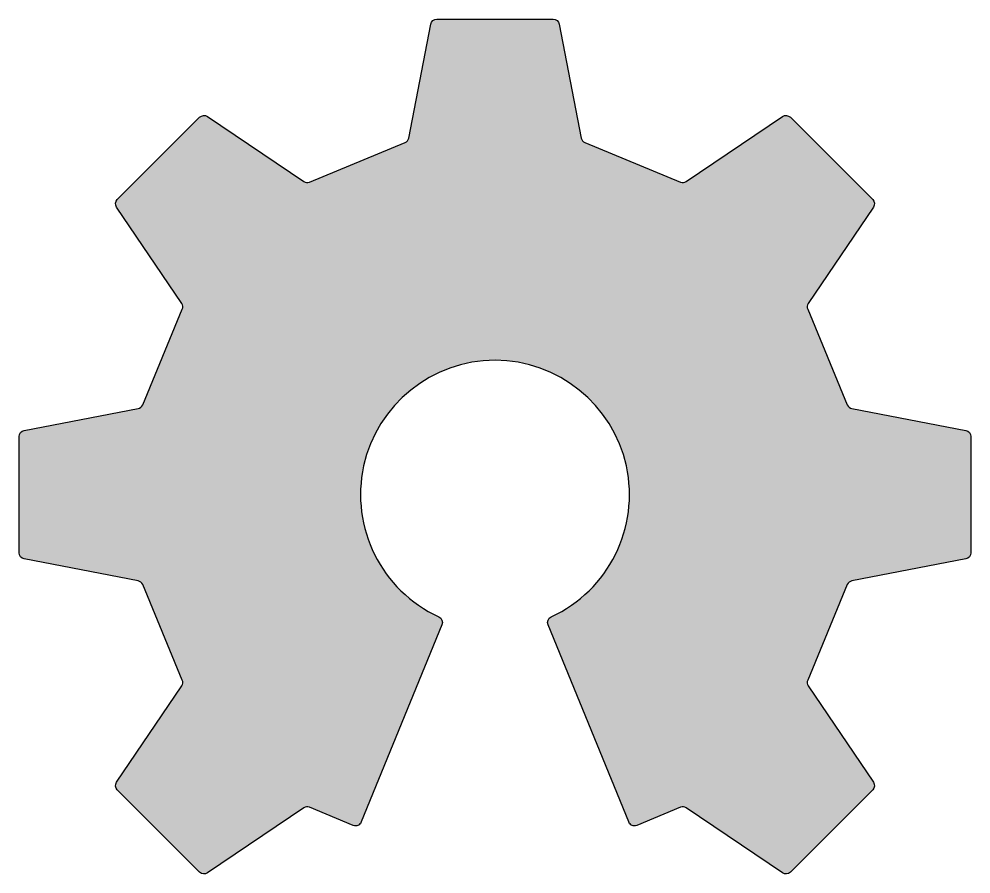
# Model space of a CAD drawing. Header units: inches. Extents: x 0 to 0.324, y 0 to 0.34.
# Drawn here: x 0.0361 to 0.2871, y 0.1149 to 0.3404 of the extents above; entities that cross this region are included whole.
import ezdxf

# ---------------------------------------------------------------- set-up
doc = ezdxf.new("R2010")
doc.units = ezdxf.units.IN
doc.header["$MEASUREMENT"] = 0
doc.layers.add('COLOR', color=134, linetype='Continuous', true_color=0x009999)
doc.layers.add('GEAR', color=7, linetype='Continuous', true_color=0xffffff)

msp = doc.modelspace()

# ---------------------------------------------------------------- hatches: boundary and pattern name
at = {"layer": 'COLOR'}
h = msp.add_hatch(color=256, dxfattribs=at)
edge = h.paths.add_edge_path(flags=0)
edge.add_arc((0.1615749726271294, 0.2149486911054655), 0.0354508854760128, 294.7150320400102, 605.2849679599899)
edge.add_arc((0.1460754346951259, 0.181273553780281), 0.00162, -22.210405302406002, 65.28496795998922, ccw=False)
edge.add_line((0.1475752338558936, 0.180661179321832), (0.1263219951936145, 0.1286087315596984))
edge.add_arc((0.1248221960328469, 0.1292211060181473), 0.00162, 247.5000000000004, 337.7895946975951, ccw=False)
edge.add_line((0.1242022488724155, 0.1277244211754791), (0.1126581714815161, 0.1325061345958742))
edge.add_arc((0.1120382243210845, 0.131009449753206), 0.00162, 67.49999999999974, 124.0803113827822)
edge.add_line((0.1111304501702341, 0.1323512195140248), (0.0857421861934547, 0.1151747929421336))
edge.add_arc((0.0848344120426042, 0.1165165627029523), 0.00162, 224.9999999999995, 304.0803113827821, ccw=False)
edge.add_line((0.083688899057082, 0.1153710497174301), (0.061997331239094, 0.1370626175354182))
edge.add_arc((0.0631428442246162, 0.1382081305209404), 0.00162, 145.9196886172185, 225.0000000000006, ccw=False)
edge.add_line((0.0618010744637974, 0.1391159046717909), (0.0789775010356885, 0.1645041686485703))
edge.add_arc((0.0776357312748698, 0.1654119427994207), 0.00162, 325.9196886172173, 382.4999999999997)
edge.add_line((0.079132416117538, 0.1660318899598521), (0.0686898800568251, 0.1912424021431954))
edge.add_arc((0.0671931952141568, 0.190622454982764), 0.00162, 22.50000000000027, 79.08031138278271)
edge.add_line((0.0675000764529706, 0.1922131227372823), (0.0374022951268987, 0.19801976865228))
edge.add_arc((0.0377091763657125, 0.1996104364067983), 0.00162, 179.9999999999998, 259.0803113827822, ccw=False)
edge.add_line((0.0360891763657125, 0.1996104364067983), (0.0360891763657125, 0.2302869458041327))
edge.add_arc((0.0377091763657125, 0.2302869458041327), 0.00162, 100.91968861721739, 179.9999999999999, ccw=False)
edge.add_line((0.0374022951268987, 0.2318776135586509), (0.0675000764529706, 0.2376842594736488))
edge.add_arc((0.0671931952141568, 0.239274927228167), 0.00162, 280.9196886172176, 337.4999999999999)
edge.add_line((0.0686898800568251, 0.2386549800677356), (0.079132416117538, 0.263865492251079))
edge.add_arc((0.0776357312748698, 0.2644854394115104), 0.00162, 337.4999999999997, 394.0803113827823)
edge.add_line((0.0789775010356886, 0.2653932135623608), (0.0618010744637974, 0.2907814775391403))
edge.add_arc((0.0631428442246162, 0.2916892516899908), 0.00162, 134.9999999999996, 214.0803113827822, ccw=False)
edge.add_line((0.061997331239094, 0.292834764675513), (0.0836888990570821, 0.314526332493501))
edge.add_arc((0.0848344120426042, 0.3133808195079787), 0.00162, 55.91968861721779, 134.9999999999993, ccw=False)
edge.add_line((0.0857421861934547, 0.3147225892687975), (0.1111304501702341, 0.2975461626969064))
edge.add_arc((0.1120382243210845, 0.2988879324577253), 0.00162, 235.9196886172177, 292.5000000000002)
edge.add_line((0.112658171481516, 0.297391247615057), (0.1378686836648593, 0.3078337836757699))
edge.add_arc((0.1372487365044279, 0.3093304685184381), 0.00162, 292.4999999999989, 349.0803113827813)
edge.add_line((0.1388394042589461, 0.3090235872796243), (0.1446460501739438, 0.3391213686056963))
edge.add_arc((0.1462367179284621, 0.3388144873668825), 0.00162, 90, 169.0803113827821, ccw=False)
edge.add_line((0.1462367179284621, 0.3404344873668825), (0.1769132273257966, 0.3404344873668825))
edge.add_arc((0.1769132273257966, 0.3388144873668825), 0.00162, 10.919688617217275, 89.9999999999996, ccw=False)
edge.add_line((0.1785038950803148, 0.3391213686056962), (0.1843105409953126, 0.3090235872796244))
edge.add_arc((0.1859012087498309, 0.3093304685184382), 0.00162, 190.9196886172171, 247.4999999999996)
edge.add_line((0.1852812615893994, 0.3078337836757699), (0.2104917737727427, 0.2973912476150569))
edge.add_arc((0.2111117209331742, 0.2988879324577253), 0.00162, 247.4999999999997, 304.0803113827823)
edge.add_line((0.2120194950840246, 0.2975461626969065), (0.237407759060804, 0.3147225892687977))
edge.add_arc((0.2383155332116546, 0.3133808195079787), 0.00162, 45.00000000000068, 124.0803113827823, ccw=False)
edge.add_line((0.2394610461971768, 0.314526332493501), (0.2611526140151648, 0.2928347646755129))
edge.add_arc((0.2600071010296426, 0.2916892516899908), 0.00162, -34.08031138278301, 44.999999999999886, ccw=False)
edge.add_line((0.2613488707904614, 0.2907814775391404), (0.2441724442185702, 0.2653932135623608))
edge.add_arc((0.245514213979389, 0.2644854394115104), 0.00162, 145.9196886172177, 202.5)
edge.add_line((0.2440175291367208, 0.263865492251079), (0.2544600651974337, 0.2386549800677357))
edge.add_arc((0.255956750040102, 0.239274927228167), 0.00162, 202.5, 259.0803113827824)
edge.add_line((0.2556498688012882, 0.2376842594736488), (0.2857476501273601, 0.2318776135586511))
edge.add_arc((0.2854407688885462, 0.2302869458041328), 0.00162, 0, 79.08031138278261, ccw=False)
edge.add_line((0.2870607688885463, 0.2302869458041328), (0.2870607688885463, 0.1996104364067983))
edge.add_arc((0.2854407688885462, 0.1996104364067983), 0.00162, 280.91968861721745, 360, ccw=False)
edge.add_line((0.28574765012736, 0.1980197686522801), (0.2556498688012881, 0.1922131227372822))
edge.add_arc((0.255956750040102, 0.190622454982764), 0.00162, 100.9196886172183, 157.5000000000007)
edge.add_line((0.2544600651974337, 0.1912424021431955), (0.2440175291367207, 0.1660318899598522))
edge.add_arc((0.245514213979389, 0.1654119427994207), 0.00162, 157.4999999999999, 214.0803113827822)
edge.add_line((0.2441724442185702, 0.1645041686485703), (0.2613488707904615, 0.1391159046717909))
edge.add_arc((0.2600071010296426, 0.1382081305209404), 0.00162, -44.999999999999375, 34.08031138278221, ccw=False)
edge.add_line((0.2611526140151648, 0.1370626175354182), (0.2394610461971768, 0.1153710497174302))
edge.add_arc((0.2383155332116546, 0.1165165627029524), 0.00162, 235.91968861721818, 315.0000000000003, ccw=False)
edge.add_line((0.2374077590608041, 0.1151747929421336), (0.2120194950840247, 0.1323512195140247))
edge.add_arc((0.2111117209331743, 0.131009449753206), 0.00162, 55.91968861721773, 112.5000000000002)
edge.add_line((0.2104917737727428, 0.1325061345958742), (0.1989476963818433, 0.1277244211754789))
edge.add_arc((0.1983277492214118, 0.1292211060181473), 0.00162, 202.2104053024051, 292.4999999999998, ccw=False)
edge.add_line((0.1968279500606442, 0.1286087315596983), (0.1755747113983652, 0.180661179321832))
edge.add_arc((0.1770745105591328, 0.181273553780281), 0.00162, 114.71503204001041, 202.2104053024057, ccw=False)

# ---------------------------------------------------------------- linework, layer by layer
at = {"layer": 'GEAR'}
msp.add_lwpolyline([(0.1763971797878975, 0.182745159374976, 4.564395604021269), (0.1467527654663614, 0.182745159374976, -0.401467224952953), (0.1475752338558936, 0.180661179321832), (0.1263219951936145, 0.1286087315596984, -0.4156947323144399), (0.1242022488724155, 0.1277244211754791), (0.1126581714815161, 0.1325061345958742, 0.2520191994259644), (0.1111304501702341, 0.1323512195140247), (0.0857421861934547, 0.1151747929421336, -0.3594323331783931), (0.083688899057082, 0.1153710497174301), (0.061997331239094, 0.1370626175354182, -0.3594323331783907), (0.0618010744637974, 0.1391159046717909), (0.0789775010356885, 0.1645041686485703, 0.2520191994259642), (0.079132416117538, 0.1660318899598521), (0.0686898800568251, 0.1912424021431954, 0.2520191994259642), (0.0675000764529706, 0.1922131227372822), (0.0374022951268987, 0.19801976865228, -0.3594323331783926), (0.0360891763657125, 0.1996104364067983), (0.0360891763657125, 0.2302869458041327, -0.3594323331783926), (0.0374022951268987, 0.2318776135586511), (0.0675000764529706, 0.2376842594736488, 0.2520191994259639), (0.0686898800568251, 0.2386549800677357), (0.079132416117538, 0.263865492251079, 0.2520191994259644), (0.0789775010356886, 0.2653932135623608), (0.0618010744637974, 0.2907814775391403, -0.359432333178393), (0.061997331239094, 0.2928347646755129), (0.0836888990570821, 0.314526332493501, -0.3594323331783879), (0.0857421861934547, 0.3147225892687976), (0.1111304501702341, 0.2975461626969064, 0.2520191994259644), (0.1126581714815159, 0.2973912476150569), (0.1378686836648593, 0.3078337836757699, 0.2520191994259639), (0.1388394042589461, 0.3090235872796243), (0.1446460501739438, 0.3391213686056963, -0.359432333178391), (0.1462367179284621, 0.3404344873668825), (0.1769132273257966, 0.3404344873668825, -0.359432333178391), (0.1785038950803148, 0.3391213686056963), (0.1843105409953126, 0.3090235872796244, 0.2520191994259646), (0.1852812615893995, 0.3078337836757699), (0.2104917737727427, 0.2973912476150569, 0.2520191994259648), (0.2120194950840246, 0.2975461626969064), (0.237407759060804, 0.3147225892687977, -0.3594323331783879), (0.2394610461971768, 0.314526332493501), (0.2611526140151648, 0.2928347646755129, -0.3594323331783948), (0.2613488707904615, 0.2907814775391403), (0.2441724442185702, 0.2653932135623608, 0.2520191994259637), (0.2440175291367208, 0.2638654922510791), (0.2544600651974337, 0.2386549800677357, 0.2520191994259638), (0.2556498688012881, 0.2376842594736488), (0.2857476501273601, 0.2318776135586511, -0.359432333178391), (0.2870607688885463, 0.2302869458041328), (0.2870607688885463, 0.1996104364067983, -0.3594323331783911), (0.2857476501273601, 0.1980197686522801), (0.2556498688012881, 0.1922131227372822, 0.2520191994259643), (0.2544600651974336, 0.1912424021431954), (0.2440175291367207, 0.1660318899598522, 0.2520191994259637), (0.2441724442185702, 0.1645041686485703), (0.2613488707904615, 0.1391159046717909, -0.3594323331783879), (0.2611526140151648, 0.1370626175354182), (0.2394610461971768, 0.1153710497174302, -0.3594323331783909), (0.2374077590608041, 0.1151747929421336), (0.2120194950840247, 0.1323512195140247, 0.2520191994259641), (0.2104917737727428, 0.1325061345958742), (0.1989476963818433, 0.1277244211754789, -0.4156947323144399), (0.1968279500606442, 0.1286087315596983), (0.1755747113983652, 0.180661179321832, -0.4014672249529544)], format="xyb", close=True, dxfattribs=at)

doc.saveas('drawing.dxf')
